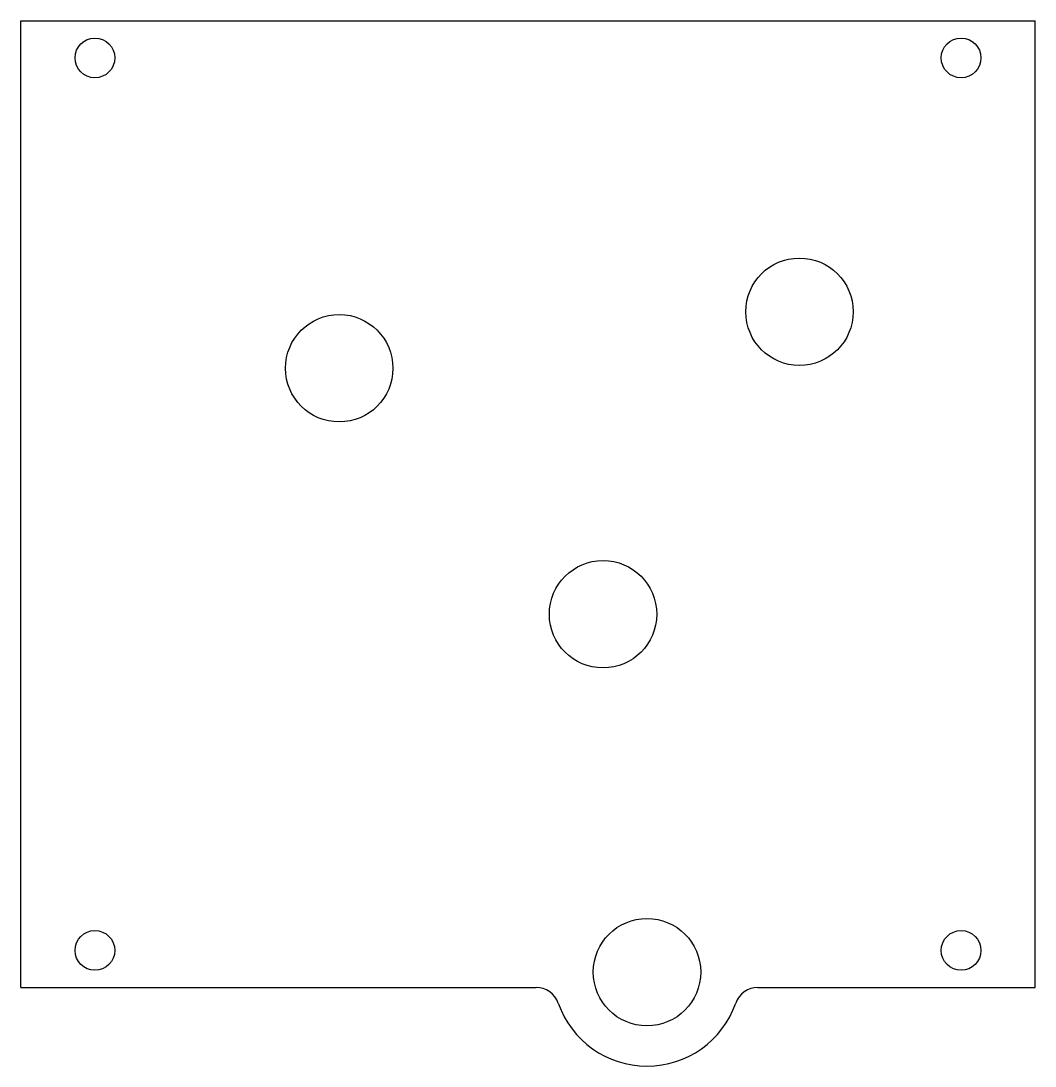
# Model space of a CAD drawing. Header units: inches. Extents: x 0 to 4.32, y -0.33 to 4.12.
import ezdxf

# ---------------------------------------------------------------- set-up
doc = ezdxf.new("R2010")
doc.units = ezdxf.units.IN
doc.header["$MEASUREMENT"] = 0

msp = doc.modelspace()

# ---------------------------------------------------------------- linework, layer by layer
at = {"color": 7, "linetype": 'Continuous', "lineweight": 25}
for p, q in [((0, 4.115), (4.317, 4.115)), ((0, 0), (0, 4.115)), ((4.317, 0), (4.317, 4.115)), ((0, 0), (2.193, 0)), ((3.137, 0), (4.317, 0))]:
    msp.add_line(p, q, dxfattribs=at)
for centre, radius in [((0.315, 3.9575), 0.0846), ((4.002, 3.9575), 0.0846), ((3.3141, 2.8767), 0.2286), ((1.3549, 2.6362), 0.2286), ((2.4779, 1.589), 0.2286), ((2.665, 0.065), 0.2286), ((0.315, 0.1575), 0.0846), ((4.002, 0.1575), 0.0846)]:
    msp.add_circle(centre, radius, dxfattribs=at)
for centre, radius, start, end in [((2.193, -0.1), 0.1, 19.2688, 90), ((3.137, -0.1), 0.1, 90, 160.7312), ((2.665, 0.065), 0.4, 199.2688, 340.7312)]:
    msp.add_arc(centre, radius, start, end, dxfattribs=at)

doc.saveas('drawing.dxf')
